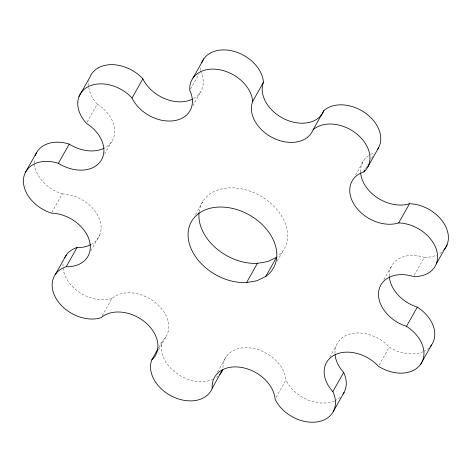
<?xml version="1.0" encoding="UTF-8"?>
<svg xmlns="http://www.w3.org/2000/svg" width="472" height="472" viewBox="0 0 472 472"><rect width="100%" height="100%" fill="white"/><g stroke="black" fill="none" stroke-linecap="round" stroke-linejoin="round"><path stroke-width="0.35" stroke-dasharray="2.36 1.77" d="M87.149 122.059L97.244 104.141A33.453 24.349 29.4 0 1 88.866 80.783M51.755 212.465L62.215 193.903A33.453 24.349 29.4 0 1 34.303 163.731M104.607 154.179L111.457 142.019M90.825 250.874L99.84 234.873M190.505 89.137L199.16 73.779M192.771 105.828L201.066 91.108M102.164 315.792L111.899 298.51A33.453 24.349 29.4 0 1 155.949 303.036A33.453 24.349 29.4 0 1 162.61 340.701A33.453 24.349 29.4 0 0 175.377 372.426A33.453 24.349 29.4 0 0 212.707 379.429M195.579 214.489L203.515 200.411M158.645 347.74L162.61 340.701M158.651 349.776L166.587 335.692M277.247 261.075L283.017 250.838M217.621 371.983L226.277 356.625M355.552 175.047L363.847 160.332M365.617 168.734L368.142 164.256M371.387 158.498L373.553 154.657M276.191 397.312L285.932 380.031A33.453 24.349 29.4 0 0 252.962 348.348A33.453 24.349 29.4 0 0 223.008 368.26M329.763 357.127L336.253 345.61M383.901 279.595L391.477 266.155M414.221 275.264L424.316 257.34A33.453 24.349 29.4 0 0 436.783 255.098M379.187 365.027L389.288 347.109A33.453 24.349 29.4 0 0 422.723 351.882M360.584 171.961A33.453 24.349 29.4 0 1 370.137 154.686M370.738 154.362A33.453 24.349 29.4 0 1 374.632 152.733M441.709 252.095A33.453 24.349 29.4 0 1 438.635 254.184M389.335 276.279A33.453 24.349 29.4 0 1 424.316 257.34M429.178 347.728A33.453 24.349 29.4 0 1 423.366 351.605M334.984 353.339A33.453 24.349 29.4 0 1 354.372 333.149A33.453 24.349 29.4 0 1 389.288 347.109M340.153 397.324A33.453 24.349 29.4 0 1 335.085 400.61M334.453 400.893A33.453 24.349 29.4 0 1 285.932 380.031M218.194 375.948A33.453 24.349 29.4 0 1 215.208 378.137M111.899 298.51A33.453 24.349 29.4 0 1 77.662 291.077A33.453 24.349 29.4 0 1 63.277 262.308M62.215 193.903A33.453 24.349 29.4 0 1 97.279 214.612A33.453 24.349 29.4 0 1 91.35 244.366M34.255 163.041A33.453 24.349 29.4 0 1 34.421 159.023M97.244 104.141A33.453 24.349 29.4 0 1 104.566 147.99M200.6 71.219A33.453 24.349 29.4 0 1 192.641 99.102M200.559 70.464A33.453 24.349 29.4 0 1 200.736 66.735M199.101 212.022A47.129 34.303 29.4 0 1 260.155 195.768A47.129 34.303 29.4 0 1 277.701 256.414"/><path stroke-width="0.71" d="M25.576 172.115L36.391 152.916M79.019 96.524L89.833 77.325A33.453 24.349 29.4 0 1 142.868 78.824A33.453 24.349 29.4 0 0 192.641 99.102M335.073 354.714A33.453 24.349 29.4 0 0 343.663 372.42L332.843 391.624A33.453 24.349 29.4 0 1 316.588 421.98A33.453 24.349 29.4 0 1 275.111 399.229A33.453 24.349 29.4 0 0 241.693 367.464A33.453 24.349 29.4 0 0 212.235 388.214A33.453 24.349 29.4 0 1 173.118 396.846A33.453 24.349 29.4 0 1 151.795 359.9A33.453 24.349 29.4 0 0 145.128 322.234A33.453 24.349 29.4 0 0 101.079 317.709A33.453 24.349 29.4 0 1 57.407 300.575A33.453 24.349 29.4 0 1 66.21 266.727A33.453 24.349 29.4 0 0 89.42 240.779A33.453 24.349 29.4 0 0 51.395 213.102A33.453 24.349 29.4 0 1 23.6 178.221A33.453 24.349 29.4 0 1 58.416 163.306L69.236 144.107A33.453 24.349 29.4 0 0 103.946 148.302M58.416 163.306A33.453 24.349 29.4 0 0 100.636 161.218A33.453 24.349 29.4 0 0 86.429 123.34A33.453 24.349 29.4 0 1 87.515 87.031A33.453 24.349 29.4 0 1 132.048 98.023L142.868 78.824M55.431 274.32L66.245 255.122M66.21 266.727L77.03 247.529A33.453 24.349 29.4 0 0 90.748 244.691M193.007 78.027L203.821 58.829M332.843 391.624A33.453 24.349 29.4 0 1 333.928 355.31A33.453 24.349 29.4 0 1 378.467 366.307A33.453 24.349 29.4 0 0 420.688 364.225A33.453 24.349 29.4 0 0 406.481 326.341A33.453 24.349 29.4 0 1 378.68 291.46A33.453 24.349 29.4 0 1 413.496 276.545A33.453 24.349 29.4 0 0 436.706 250.597A33.453 24.349 29.4 0 0 398.681 222.92A33.453 24.349 29.4 0 1 355.009 205.786A33.453 24.349 29.4 0 1 363.812 171.938A33.453 24.349 29.4 0 0 357.151 134.266A33.453 24.349 29.4 0 0 313.101 129.747A33.453 24.349 29.4 0 1 273.99 138.379A33.453 24.349 29.4 0 1 252.662 101.433L263.476 82.234A33.453 24.349 29.4 0 0 235.546 51.826A33.453 24.349 29.4 0 0 201.815 62.575M151.795 359.9L157.925 349.02M313.101 129.747L323.922 110.542A33.453 24.349 29.4 0 1 365.682 113.292A33.453 24.349 29.4 0 1 377.494 149.535M246.602 282.557L257.004 280.734L265.736 276.462A47.129 34.303 29.4 0 0 248.638 214.583A47.129 34.303 29.4 0 0 188.08 233.87A47.129 34.303 29.4 0 0 246.602 282.557L257.423 263.358L267.825 261.535L276.557 257.264M265.736 276.462L276.197 257.907M212.235 388.214L222.69 369.653M363.812 171.938L364.897 170.014M367.788 166.929L378.603 147.73M398.681 222.92L409.501 203.721A33.453 24.349 29.4 0 1 360.626 172.717M333.309 411.513L344.129 392.315M436.311 263.883L447.126 244.685M406.481 326.341L417.295 307.142A33.453 24.349 29.4 0 1 389.388 276.97M420.688 364.225L431.508 345.02M252.662 101.433A33.453 24.349 29.4 0 0 219.244 69.673A33.453 24.349 29.4 0 0 189.779 90.417A33.453 24.349 29.4 0 1 173.531 120.779A33.453 24.349 29.4 0 1 132.048 98.023M409.501 203.721A33.453 24.349 29.4 0 1 442.358 221.067A33.453 24.349 29.4 0 1 443.798 250.101M417.295 307.142A33.453 24.349 29.4 0 1 430.181 346.69M343.663 372.42A33.453 24.349 29.4 0 1 343.014 394.12M222.784 369.664A33.453 24.349 29.4 0 1 219.722 374.426M64.811 257.559A33.453 24.349 29.4 0 1 77.03 247.529M35.258 155.518A33.453 24.349 29.4 0 1 69.236 144.107M323.922 110.542A33.453 24.349 29.4 0 1 284.805 119.174A33.453 24.349 29.4 0 1 263.476 82.234M257.423 263.358A47.129 34.303 29.4 0 1 199.025 212.742"/></g></svg>
